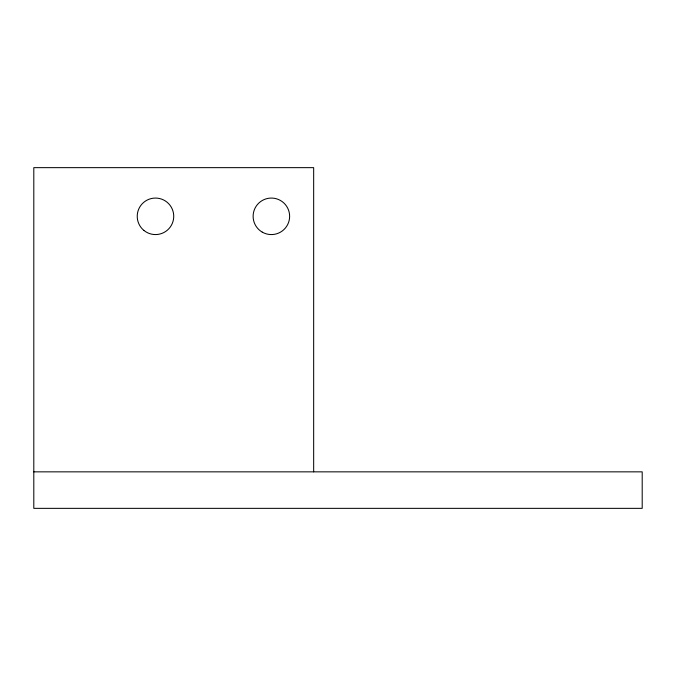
<?xml version="1.0" encoding="UTF-8"?>
<svg xmlns="http://www.w3.org/2000/svg" width="676" height="676" viewBox="0 0 676 676"><rect width="100%" height="100%" fill="white"/><g stroke="black" fill="none" stroke-linecap="round" stroke-linejoin="round"><path stroke-width="1.01" d="M33.8 471.848L642.2 471.848L642.2 508.352L33.8 508.352L33.8 167.648L313.664 167.648L313.664 471.848M262.254 232.13A18.252 18.252 0 0 0 289.632 216.32A18.252 18.252 0 0 0 262.254 200.51A18.252 18.252 0 0 0 262.254 232.13M143.844 230.381A18.252 18.252 0 0 0 173.478 219.37A18.252 18.252 0 0 0 149.126 199.209A18.252 18.252 0 0 0 143.844 230.381"/></g></svg>
